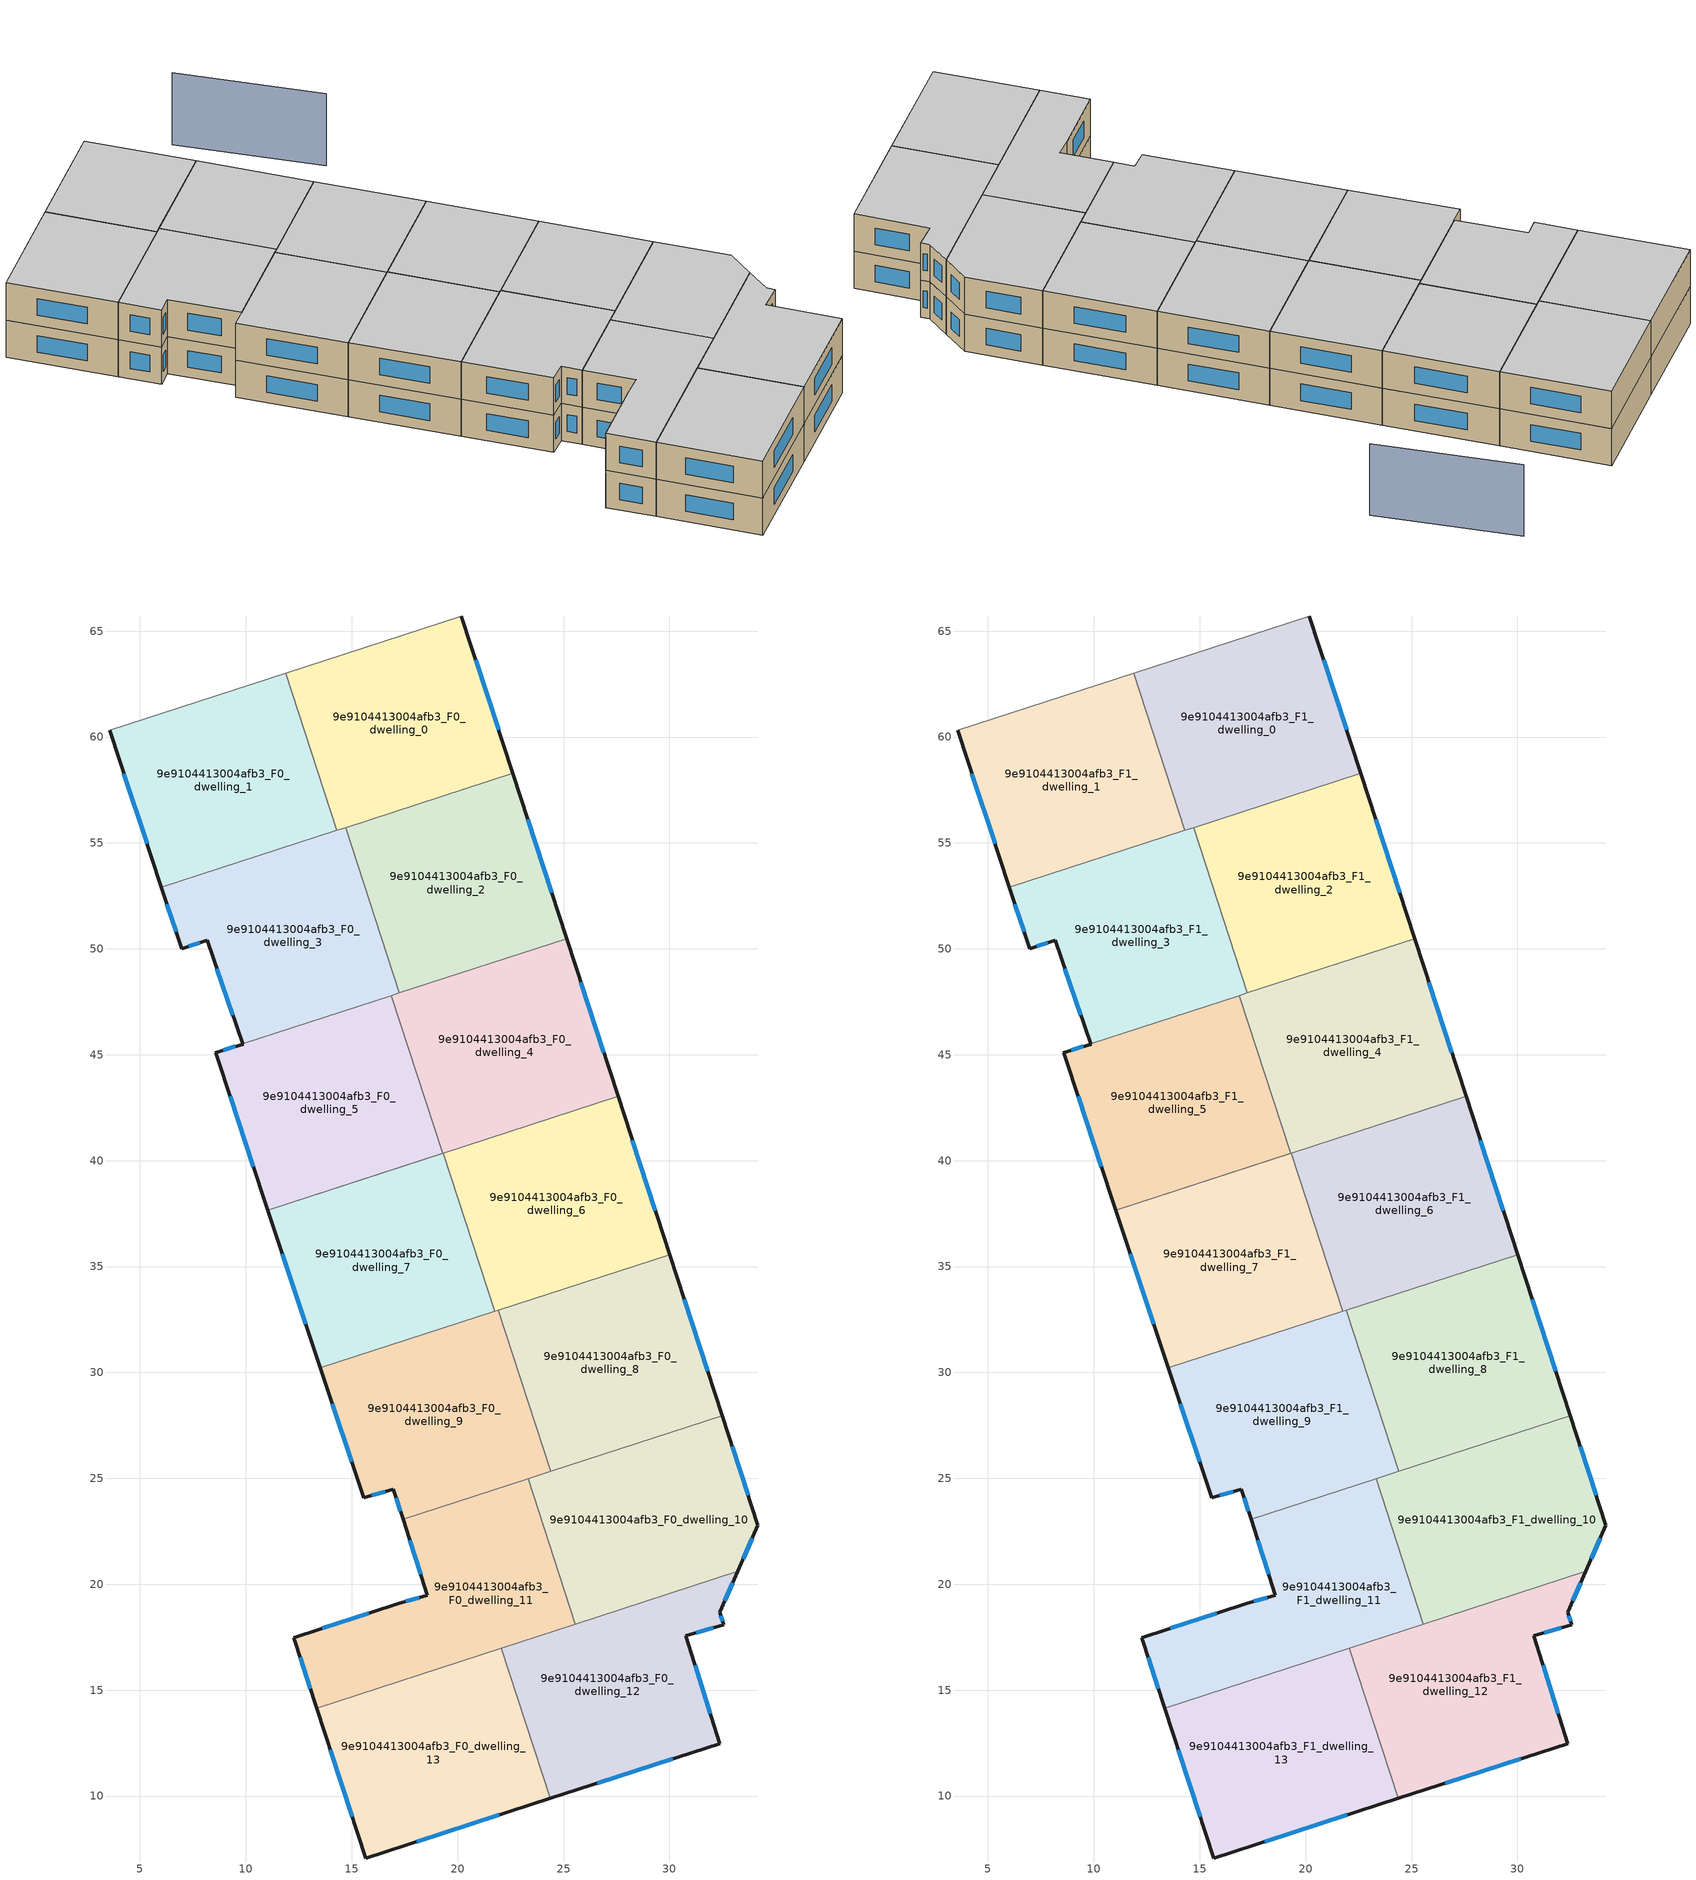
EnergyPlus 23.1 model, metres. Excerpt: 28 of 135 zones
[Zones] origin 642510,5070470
9e9104413004afb3_F0_dwelling_0
 floor ground (EU_floor_Construction): 20.18,65.72 22.6,58.29 14.3,55.59 11.88,63.02 z0
 wall outside (EU_wall_Construction): 22.6,58.29 20.18,65.72 z0:3
 wall to 9e9104413004afb3_F0_dwelling_1 (EU_wall_Construction): 11.88,63.02 14.3,55.59 z0:3
 wall adiabatic (EU_wall_Construction): 20.18,65.72 11.88,63.02 z0:3
 wall to 9e9104413004afb3_F0_dwelling_2 (EU_wall_Construction): 14.71,55.72 22.6,58.29 z0:3
 wall to 9e9104413004afb3_F0_dwelling_3 (EU_wall_Construction): 14.3,55.59 14.71,55.72 z0:3
 window (EU_Window_Construction): 21.93,60.35 20.85,63.66 z0.83:2.17
9e9104413004afb3_F0_dwelling_1
 floor ground (EU_floor_Construction): 11.88,63.02 14.3,55.59 6.01,52.9 3.57,60.32 z0
 wall outside (EU_wall_Construction): 3.57,60.32 6.01,52.9 z0:3
 wall adiabatic (EU_wall_Construction): 11.88,63.02 3.57,60.32 z0:3
 wall to 9e9104413004afb3_F0_dwelling_3 (EU_wall_Construction): 6.01,52.9 14.3,55.59 z0:3
 window (EU_Window_Construction): 4.24,58.26 5.34,54.95 z0.83:2.17
9e9104413004afb3_F0_dwelling_10
 floor ground (EU_floor_Construction): 32.49,27.96 34.18,22.78 33.22,20.6 25.56,18.11 23.33,24.98 z0
 wall outside (EU_wall_Construction): 33.22,20.6 34.18,22.78 32.49,27.96 z0:3
 wall to 9e9104413004afb3_F0_dwelling_11 (EU_wall_Construction): 23.33,24.98 25.56,18.11 z0:3
 wall to 9e9104413004afb3_F0_dwelling_12 (EU_wall_Construction): 25.56,18.11 33.22,20.6 z0:3
 wall to 9e9104413004afb3_F0_dwelling_8 (EU_wall_Construction): 32.49,27.96 24.39,25.32 z0:3
 wall to 9e9104413004afb3_F0_dwelling_9 (EU_wall_Construction): 24.39,25.32 23.33,24.98 z0:3
 window (EU_Window_Construction): 33.49,21.21 33.91,22.18 / 33.71,24.21 32.96,26.52 z0.83:2.17
9e9104413004afb3_F0_dwelling_11
 floor ground (EU_floor_Construction): 23.33,24.98 25.56,18.11 13.35,14.14 12.26,17.48 17.16,19.08 18.56,19.48 17.42,23.06 z0
 wall outside (EU_wall_Construction): 17.42,23.06 18.56,19.48 17.16,19.08 12.26,17.48 13.35,14.14 z0:3
 wall to 9e9104413004afb3_F0_dwelling_9 (EU_wall_Construction): 23.33,24.98 17.42,23.06 z0:3
 wall to 9e9104413004afb3_F0_dwelling_13 (EU_wall_Construction): 13.35,14.14 22.06,16.98 z0:3
 wall to 9e9104413004afb3_F0_dwelling_12 (EU_wall_Construction): 22.06,16.98 25.56,18.11 z0:3
 window (EU_Window_Construction): 12.56,16.56 13.05,15.07 / 15.81,18.64 13.62,17.93 / 18.18,19.37 17.55,19.19 / 17.74,22.07 18.25,20.47 z0.83:2.17
9e9104413004afb3_F0_dwelling_12
 floor ground (EU_floor_Construction): 33.22,20.6 32.38,18.68 32.57,18.08 30.77,17.58 32.37,12.47 24.37,9.89 22.06,16.98 z0
 wall outside (EU_wall_Construction): 24.37,9.89 32.37,12.47 30.77,17.58 32.57,18.08 32.38,18.68 33.22,20.6 z0:3
 wall to 9e9104413004afb3_F0_dwelling_13 (EU_wall_Construction): 22.06,16.98 24.37,9.89 z0:3
 window (EU_Window_Construction): 32.52,18.24 32.43,18.51 / 31.27,17.72 32.08,17.94 / 31.93,13.89 31.22,16.16 / 26.58,10.6 30.16,11.76 / 32.61,19.21 32.99,20.07 z0.83:2.17
9e9104413004afb3_F0_dwelling_13
 floor ground (EU_floor_Construction): 22.06,16.98 24.37,9.89 15.66,7.08 13.35,14.14 z0
 wall outside (EU_wall_Construction): 13.35,14.14 15.66,7.08 24.37,9.89 z0:3
 window (EU_Window_Construction): 18.07,7.85 21.96,9.11 / 13.99,12.19 15.02,9.03 z0.83:2.17
9e9104413004afb3_F0_dwelling_2
 floor ground (EU_floor_Construction): 22.6,58.29 25.15,50.48 17.24,47.92 14.71,55.72 z0
 wall outside (EU_wall_Construction): 25.15,50.48 22.6,58.29 z0:3
 wall to 9e9104413004afb3_F0_dwelling_3 (EU_wall_Construction): 14.71,55.72 17.24,47.92 z0:3
 wall to 9e9104413004afb3_F0_dwelling_4 (EU_wall_Construction): 17.24,47.92 25.15,50.48 z0:3
 window (EU_Window_Construction): 24.44,52.65 23.3,56.13 z0.83:2.17
9e9104413004afb3_F0_dwelling_3
 floor ground (EU_floor_Construction): 14.71,55.72 17.24,47.92 9.86,45.52 8.17,50.41 6.97,50.01 6.01,52.9 z0
 wall outside (EU_wall_Construction): 6.01,52.9 6.97,50.01 8.17,50.41 9.86,45.52 z0:3
 wall to 9e9104413004afb3_F0_dwelling_5 (EU_wall_Construction): 9.86,45.52 16.87,47.8 z0:3
 wall to 9e9104413004afb3_F0_dwelling_4 (EU_wall_Construction): 16.87,47.79 17.25,47.92 z0:3
 window (EU_Window_Construction): 8.64,49.05 9.39,46.87 / 7.3,50.12 7.83,50.3 / 6.28,52.1 6.7,50.81 z0.83:2.17
9e9104413004afb3_F0_dwelling_4
 floor ground (EU_floor_Construction): 25.15,50.48 27.57,43.04 19.29,40.35 16.87,47.79 z0
 wall outside (EU_wall_Construction): 27.57,43.04 25.15,50.48 z0:3
 wall to 9e9104413004afb3_F0_dwelling_5 (EU_wall_Construction): 16.87,47.79 19.29,40.35 11.04,37.66 z0:3
 wall to 9e9104413004afb3_F0_dwelling_7 (EU_wall_Construction): 11.04,37.66 19.32,40.36 z0:3
 wall to 9e9104413004afb3_F0_dwelling_6 (EU_wall_Construction): 19.32,40.36 27.57,43.04 z0:3
 window (EU_Window_Construction): 26.9,45.1 25.82,48.42 z0.83:2.17
9e9104413004afb3_F0_dwelling_5
 floor ground (EU_floor_Construction): 16.87,47.79 19.29,40.35 11.04,37.66 8.57,45.1 9.87,45.5 9.86,45.52 z0
 wall outside (EU_wall_Construction): 8.57,45.1 11.04,37.66 / 9.86,45.52 9.87,45.5 8.56,45.1 z0:3
 window (EU_Window_Construction): 9.25,43.04 10.36,39.72 / 9.51,45.39 8.93,45.21 z0.83:2.17
9e9104413004afb3_F0_dwelling_6
 floor ground (EU_floor_Construction): 27.57,43.04 30.01,35.57 21.75,32.88 19.32,40.36 z0
 wall outside (EU_wall_Construction): 30.01,35.57 27.57,43.04 z0:3
 wall to 9e9104413004afb3_F0_dwelling_7 (EU_wall_Construction): 19.32,40.36 21.75,32.88 z0:3
 wall to 9e9104413004afb3_F0_dwelling_8 (EU_wall_Construction): 21.91,32.94 30.01,35.57 z0:3
 wall to 9e9104413004afb3_F0_dwelling_9 (EU_wall_Construction): 21.75,32.88 21.91,32.94 z0:3
 window (EU_Window_Construction): 29.33,37.64 28.25,40.97 z0.83:2.17
9e9104413004afb3_F0_dwelling_7
 floor ground (EU_floor_Construction): 19.32,40.36 21.75,32.88 13.52,30.21 11.04,37.66 z0
 wall outside (EU_wall_Construction): 11.04,37.66 13.52,30.21 z0:3
 wall to 9e9104413004afb3_F0_dwelling_9 (EU_wall_Construction): 13.52,30.21 21.75,32.88 z0:3
 window (EU_Window_Construction): 11.73,35.6 12.84,32.27 z0.83:2.17
9e9104413004afb3_F0_dwelling_8
 floor ground (EU_floor_Construction): 30.01,35.57 32.49,27.96 24.39,25.33 21.91,32.94 z0
 wall outside (EU_wall_Construction): 32.49,27.96 30.01,35.57 z0:3
 wall to 9e9104413004afb3_F0_dwelling_9 (EU_wall_Construction): 21.91,32.94 24.39,25.33 z0:3
 window (EU_Window_Construction): 31.8,30.07 30.69,33.46 z0.83:2.17
9e9104413004afb3_F0_dwelling_9
 floor ground (EU_floor_Construction): 21.91,32.94 24.39,25.33 17.42,23.06 16.96,24.49 15.56,24.09 13.52,30.21 z0
 wall outside (EU_wall_Construction): 13.52,30.21 15.56,24.09 16.96,24.49 17.42,23.06 z0:3
 window (EU_Window_Construction): 15.95,24.2 16.58,24.38 / 14.09,28.52 15,25.78 / 17.09,24.09 17.29,23.46 z0.83:2.17
9e9104413004afb3_F1_dwelling_0
 floor to 9e9104413004afb3_F0_dwelling_0 (EU_floor_Construction): 20.18,65.72 22.6,58.29 14.3,55.59 11.88,63.02 z3
 wall outside (EU_wall_Construction): 22.6,58.29 20.18,65.72 z3:6
 wall to 9e9104413004afb3_F1_dwelling_1 (EU_wall_Construction): 11.88,63.02 14.3,55.59 z3:6
 wall adiabatic (EU_wall_Construction): 20.18,65.72 11.88,63.02 z3:6
 wall to 9e9104413004afb3_F1_dwelling_2 (EU_wall_Construction): 14.71,55.72 22.6,58.29 z3:6
 wall to 9e9104413004afb3_F1_dwelling_3 (EU_wall_Construction): 14.3,55.59 14.71,55.72 z3:6
 window (EU_Window_Construction): 21.93,60.35 20.85,63.66 z3.83:5.17
 ceiling to 9e9104413004afb3_F2_dwelling_0 (EU_floor_Construction): 22.6,58.29 20.18,65.72 11.88,63.02 14.3,55.59 z6
9e9104413004afb3_F1_dwelling_1
 floor to 9e9104413004afb3_F0_dwelling_1 (EU_floor_Construction): 11.88,63.02 14.3,55.59 6.01,52.9 3.57,60.32 z3
 wall outside (EU_wall_Construction): 3.57,60.32 6.01,52.9 z3:6
 wall adiabatic (EU_wall_Construction): 11.88,63.02 3.57,60.32 z3:6
 wall to 9e9104413004afb3_F1_dwelling_3 (EU_wall_Construction): 6.01,52.9 14.3,55.59 z3:6
 window (EU_Window_Construction): 4.24,58.26 5.34,54.95 z3.83:5.17
 ceiling to 9e9104413004afb3_F2_dwelling_1 (EU_floor_Construction): 14.3,55.59 11.88,63.02 3.57,60.32 6.01,52.9 z6
9e9104413004afb3_F1_dwelling_10
 floor to 9e9104413004afb3_F0_dwelling_10 (EU_floor_Construction): 32.49,27.96 34.18,22.78 33.22,20.6 25.56,18.11 23.33,24.98 z3
 wall outside (EU_wall_Construction): 33.22,20.6 34.18,22.78 32.49,27.96 z3:6
 wall to 9e9104413004afb3_F1_dwelling_11 (EU_wall_Construction): 23.33,24.98 25.56,18.11 z3:6
 wall to 9e9104413004afb3_F1_dwelling_12 (EU_wall_Construction): 25.56,18.11 33.22,20.6 z3:6
 wall to 9e9104413004afb3_F1_dwelling_8 (EU_wall_Construction): 32.49,27.96 24.39,25.32 z3:6
 wall to 9e9104413004afb3_F1_dwelling_9 (EU_wall_Construction): 24.39,25.32 23.33,24.98 z3:6
 window (EU_Window_Construction): 33.49,21.21 33.91,22.18 / 33.71,24.21 32.96,26.52 z3.83:5.17
 ceiling to 9e9104413004afb3_F2_dwelling_10 (EU_floor_Construction): 33.22,20.6 34.18,22.78 32.49,27.96 23.33,24.98 25.56,18.11 z6
9e9104413004afb3_F1_dwelling_11
 floor to 9e9104413004afb3_F0_dwelling_11 (EU_floor_Construction): 23.33,24.98 25.56,18.11 13.35,14.14 12.26,17.48 17.16,19.08 18.56,19.48 17.42,23.06 z3
 wall outside (EU_wall_Construction): 17.42,23.06 18.56,19.48 17.16,19.08 12.26,17.48 13.35,14.14 z3:6
 wall to 9e9104413004afb3_F1_dwelling_9 (EU_wall_Construction): 23.33,24.98 17.42,23.06 z3:6
 wall to 9e9104413004afb3_F1_dwelling_13 (EU_wall_Construction): 13.35,14.14 22.06,16.98 z3:6
 wall to 9e9104413004afb3_F1_dwelling_12 (EU_wall_Construction): 22.06,16.98 25.56,18.11 z3:6
 window (EU_Window_Construction): 12.56,16.56 13.05,15.07 / 15.81,18.64 13.62,17.93 / 18.18,19.37 17.55,19.19 / 17.74,22.07 18.25,20.47 z3.83:5.17
 ceiling to 9e9104413004afb3_F2_dwelling_11 (EU_floor_Construction): 25.56,18.11 23.33,24.98 17.42,23.06 18.56,19.48 17.16,19.08 12.26,17.48 13.35,14.14 z6
9e9104413004afb3_F1_dwelling_12
 floor to 9e9104413004afb3_F0_dwelling_12 (EU_floor_Construction): 33.22,20.6 32.38,18.68 32.57,18.08 30.77,17.58 32.37,12.47 24.37,9.89 22.06,16.98 z3
 wall outside (EU_wall_Construction): 24.37,9.89 32.37,12.47 30.77,17.58 32.57,18.08 32.38,18.68 33.22,20.6 z3:6
 wall to 9e9104413004afb3_F1_dwelling_13 (EU_wall_Construction): 22.06,16.98 24.37,9.89 z3:6
 window (EU_Window_Construction): 32.52,18.24 32.43,18.51 / 31.27,17.72 32.08,17.94 / 31.93,13.89 31.22,16.16 / 26.58,10.6 30.16,11.76 / 32.61,19.21 32.99,20.07 z3.83:5.17
 ceiling to 9e9104413004afb3_F2_dwelling_12 (EU_floor_Construction): 32.37,12.47 30.77,17.58 32.57,18.08 32.38,18.68 33.22,20.6 22.06,16.98 24.37,9.89 z6
9e9104413004afb3_F1_dwelling_13
 floor to 9e9104413004afb3_F0_dwelling_13 (EU_floor_Construction): 22.06,16.98 24.37,9.89 15.66,7.08 13.35,14.14 z3
 wall outside (EU_wall_Construction): 13.35,14.14 15.66,7.08 24.37,9.89 z3:6
 window (EU_Window_Construction): 18.07,7.85 21.96,9.11 / 13.99,12.19 15.02,9.03 z3.83:5.17
 ceiling to 9e9104413004afb3_F2_dwelling_13 (EU_floor_Construction): 24.37,9.89 22.06,16.98 13.35,14.14 15.66,7.08 z6
9e9104413004afb3_F1_dwelling_2
 floor to 9e9104413004afb3_F0_dwelling_2 (EU_floor_Construction): 22.6,58.29 25.15,50.48 17.24,47.92 14.71,55.72 z3
 wall outside (EU_wall_Construction): 25.15,50.48 22.6,58.29 z3:6
 wall to 9e9104413004afb3_F1_dwelling_3 (EU_wall_Construction): 14.71,55.72 17.24,47.92 z3:6
 wall to 9e9104413004afb3_F1_dwelling_4 (EU_wall_Construction): 17.24,47.92 25.15,50.48 z3:6
 window (EU_Window_Construction): 24.44,52.65 23.3,56.13 z3.83:5.17
 ceiling to 9e9104413004afb3_F2_dwelling_2 (EU_floor_Construction): 25.15,50.48 22.6,58.29 14.71,55.72 17.24,47.92 z6
9e9104413004afb3_F1_dwelling_3
 floor to 9e9104413004afb3_F0_dwelling_3 (EU_floor_Construction): 14.71,55.72 17.24,47.92 9.86,45.52 8.17,50.41 6.97,50.01 6.01,52.9 z3
 wall outside (EU_wall_Construction): 6.01,52.9 6.97,50.01 8.17,50.41 9.86,45.52 z3:6
 wall to 9e9104413004afb3_F1_dwelling_5 (EU_wall_Construction): 9.86,45.52 16.87,47.8 z3:6
 wall to 9e9104413004afb3_F1_dwelling_4 (EU_wall_Construction): 16.87,47.79 17.25,47.92 z3:6
 window (EU_Window_Construction): 8.64,49.05 9.39,46.87 / 7.3,50.12 7.83,50.3 / 6.28,52.1 6.7,50.81 z3.83:5.17
 ceiling to 9e9104413004afb3_F2_dwelling_3 (EU_floor_Construction): 17.24,47.92 14.71,55.72 6.01,52.9 6.97,50.01 8.17,50.41 9.86,45.52 z6
9e9104413004afb3_F1_dwelling_4
 floor to 9e9104413004afb3_F0_dwelling_4 (EU_floor_Construction): 25.15,50.48 27.57,43.04 19.29,40.35 16.87,47.79 z3
 wall outside (EU_wall_Construction): 27.57,43.04 25.15,50.48 z3:6
 wall to 9e9104413004afb3_F1_dwelling_5 (EU_wall_Construction): 16.87,47.79 19.29,40.35 11.04,37.66 z3:6
 wall to 9e9104413004afb3_F1_dwelling_7 (EU_wall_Construction): 11.04,37.66 19.32,40.36 z3:6
 wall to 9e9104413004afb3_F1_dwelling_6 (EU_wall_Construction): 19.32,40.36 27.57,43.04 z3:6
 window (EU_Window_Construction): 26.9,45.1 25.82,48.42 z3.83:5.17
 ceiling to 9e9104413004afb3_F2_dwelling_4 (EU_floor_Construction): 27.57,43.04 25.15,50.48 16.87,47.79 19.29,40.35 z6
9e9104413004afb3_F1_dwelling_5
 floor to 9e9104413004afb3_F0_dwelling_5 (EU_floor_Construction): 16.87,47.79 19.29,40.35 11.04,37.66 8.56,45.1 9.87,45.5 9.86,45.52 z3
 wall outside (EU_wall_Construction): 8.57,45.1 11.04,37.66 / 9.86,45.52 9.87,45.5 8.56,45.1 z3:6
 window (EU_Window_Construction): 9.25,43.04 10.36,39.72 / 9.51,45.39 8.93,45.21 z3.83:5.17
 ceiling to 9e9104413004afb3_F2_dwelling_5 (EU_floor_Construction): 19.29,40.35 16.87,47.79 9.86,45.52 9.87,45.5 8.56,45.1 11.04,37.66 z6
9e9104413004afb3_F1_dwelling_6
 floor to 9e9104413004afb3_F0_dwelling_6 (EU_floor_Construction): 27.57,43.04 30.01,35.57 21.75,32.88 19.32,40.36 z3
 wall outside (EU_wall_Construction): 30.01,35.57 27.57,43.04 z3:6
 wall to 9e9104413004afb3_F1_dwelling_7 (EU_wall_Construction): 19.32,40.36 21.75,32.88 z3:6
 wall to 9e9104413004afb3_F1_dwelling_8 (EU_wall_Construction): 21.91,32.94 30.01,35.57 z3:6
 wall to 9e9104413004afb3_F1_dwelling_9 (EU_wall_Construction): 21.75,32.88 21.91,32.94 z3:6
 window (EU_Window_Construction): 29.33,37.64 28.25,40.97 z3.83:5.17
 ceiling to 9e9104413004afb3_F2_dwelling_6 (EU_floor_Construction): 30.01,35.57 27.57,43.04 19.32,40.36 21.75,32.88 z6
9e9104413004afb3_F1_dwelling_7
 floor to 9e9104413004afb3_F0_dwelling_7 (EU_floor_Construction): 19.32,40.36 21.75,32.88 13.52,30.21 11.04,37.66 z3
 wall outside (EU_wall_Construction): 11.04,37.66 13.52,30.21 z3:6
 wall to 9e9104413004afb3_F1_dwelling_9 (EU_wall_Construction): 13.52,30.21 21.75,32.88 z3:6
 window (EU_Window_Construction): 11.73,35.6 12.84,32.27 z3.83:5.17
 ceiling to 9e9104413004afb3_F2_dwelling_7 (EU_floor_Construction): 21.75,32.88 19.32,40.36 11.04,37.66 13.52,30.21 z6
9e9104413004afb3_F1_dwelling_8
 floor to 9e9104413004afb3_F0_dwelling_8 (EU_floor_Construction): 30.01,35.57 32.49,27.96 24.39,25.33 21.91,32.94 z3
 wall outside (EU_wall_Construction): 32.49,27.96 30.01,35.57 z3:6
 wall to 9e9104413004afb3_F1_dwelling_9 (EU_wall_Construction): 21.91,32.94 24.39,25.33 z3:6
 window (EU_Window_Construction): 31.8,30.07 30.69,33.46 z3.83:5.17
 ceiling to 9e9104413004afb3_F2_dwelling_8 (EU_floor_Construction): 32.49,27.96 30.01,35.57 21.91,32.94 24.39,25.33 z6
9e9104413004afb3_F1_dwelling_9
 floor to 9e9104413004afb3_F0_dwelling_9 (EU_floor_Construction): 21.91,32.94 24.39,25.33 17.42,23.06 16.96,24.49 15.56,24.09 13.52,30.21 z3
 wall outside (EU_wall_Construction): 13.52,30.21 15.56,24.09 16.96,24.49 17.42,23.06 z3:6
 window (EU_Window_Construction): 15.95,24.2 16.58,24.38 / 14.09,28.52 15,25.78 / 17.09,24.09 17.29,23.46 z3.83:5.17
 ceiling to 9e9104413004afb3_F2_dwelling_9 (EU_floor_Construction): 24.39,25.33 21.91,32.94 13.52,30.21 15.56,24.09 16.96,24.49 17.42,23.06 z6
shading: 34.27,55.95 30.37,65.76 z0:5.8
[Building]
EU S2 Campaign: North Axis=0; Terrain=City; Solar Distribution=FullExterior
[Site:Location]
Lyon-Bron: Latitude=45.75; Longitude=5; Time Zone=1; Elevation=198
[SizingPeriod:WeatherFileDays]
AnnualSizingPeriod: Begin Month=1; Begin Day of Month=1; End Month=12; End Day of Month=31; Day of Week for Start Day=Monday; Use Weather File Daylight Saving Period=No; Use Weather File Rain and Snow Indicators=No
[MATERIAL]
EU_InternalMass_Material: Roughness=MediumRough; Thickness=0.1; Conductivity=1; Density=1800; Specific Heat=900; Thermal Absorptance=0.9; Solar Absorptance=0.7; Visible Absorptance=0.7
[MATERIAL:NOMASS] Roughness=MediumRough; Thermal Absorptance=0.9; Solar Absorptance=0.7; Visible Absorptance=0.7
Name | Thermal Resistance
EU_wall_NoMass | 1.97775
EU_floor_NoMass | 1.84812
[WINDOWMATERIAL:SIMPLEGLAZINGSYSTEM]
EU_Window_SimpleGlazing: UFactor=3.27502; Solar Heat Gain Coefficient=0.76; Visible Transmittance=0.76
[CONSTRUCTION]
EU_wall_Construction: EU_wall_NoMass
EU_floor_Construction: EU_floor_NoMass
EU_Window_Construction: EU_Window_SimpleGlazing
EU_InternalMass_Construction: EU_InternalMass_Material
[ZONE] Type=1; Multiplier=1; Ceiling Height=autocalculate; Floor Area=autocalculate; Part of Total Floor Area=Yes
Name | Volume
9e9104413004afb3_F0_dwelling_0; 9e9104413004afb3_F1_dwelling_0 | 204.502
9e9104413004afb3_F0_dwelling_1; 9e9104413004afb3_F1_dwelling_1 | 204.493
9e9104413004afb3_F0_dwelling_10; 9e9104413004afb3_F1_dwelling_10; 9e9104413004afb3_F0_dwelling_2; 9e9104413004afb3_F1_dwelling_2 | 204.508
9e9104413004afb3_F0_dwelling_11; 9e9104413004afb3_F1_dwelling_11 | 204.521
9e9104413004afb3_F0_dwelling_12; 9e9104413004afb3_F1_dwelling_12 | 204.51
9e9104413004afb3_F0_dwelling_13; 9e9104413004afb3_F1_dwelling_13 | 204.511
9e9104413004afb3_F0_dwelling_3; 9e9104413004afb3_F1_dwelling_3; 9e9104413004afb3_F0_dwelling_9; 9e9104413004afb3_F1_dwelling_9 | 204.509
9e9104413004afb3_F0_dwelling_4; 9e9104413004afb3_F1_dwelling_4 | 204.52
9e9104413004afb3_F0_dwelling_5 | 204.484
9e9104413004afb3_F1_dwelling_5 | 204.505
9e9104413004afb3_F0_dwelling_6; 9e9104413004afb3_F1_dwelling_6 | 204.507
9e9104413004afb3_F0_dwelling_7; 9e9104413004afb3_F1_dwelling_7 | 204.504
9e9104413004afb3_F0_dwelling_8; 9e9104413004afb3_F1_dwelling_8 | 204.515
[INTERNALMASS] Construction=EU_InternalMass_Construction
Name | Zone or ZoneList | Surface Area
9e9104413004afb3_F0_dwelling_0_EU_InternalMass | 9e9104413004afb3_F0_dwelling_0 | 68.1684
9e9104413004afb3_F0_dwelling_1_EU_InternalMass | 9e9104413004afb3_F0_dwelling_1 | 68.1644
9e9104413004afb3_F0_dwelling_2_EU_InternalMass | 9e9104413004afb3_F0_dwelling_2 | 68.168
9e9104413004afb3_F0_dwelling_3_EU_InternalMass | 9e9104413004afb3_F0_dwelling_3 | 68.171
9e9104413004afb3_F0_dwelling_4_EU_InternalMass | 9e9104413004afb3_F0_dwelling_4 | 68.1759
9e9104413004afb3_F0_dwelling_5_EU_InternalMass | 9e9104413004afb3_F0_dwelling_5 | 68.1705
9e9104413004afb3_F0_dwelling_6_EU_InternalMass | 9e9104413004afb3_F0_dwelling_6 | 68.1672
9e9104413004afb3_F0_dwelling_7_EU_InternalMass | 9e9104413004afb3_F0_dwelling_7 | 68.1689
9e9104413004afb3_F0_dwelling_8_EU_InternalMass | 9e9104413004afb3_F0_dwelling_8 | 68.1686
9e9104413004afb3_F0_dwelling_9_EU_InternalMass | 9e9104413004afb3_F0_dwelling_9 | 68.1686
9e9104413004afb3_F0_dwelling_10_EU_InternalMass | 9e9104413004afb3_F0_dwelling_10 | 68.1702
9e9104413004afb3_F0_dwelling_11_EU_InternalMass | 9e9104413004afb3_F0_dwelling_11 | 68.1742
9e9104413004afb3_F0_dwelling_12_EU_InternalMass | 9e9104413004afb3_F0_dwelling_12 | 68.1709
9e9104413004afb3_F0_dwelling_13_EU_InternalMass | 9e9104413004afb3_F0_dwelling_13 | 68.169
9e9104413004afb3_F1_dwelling_0_EU_InternalMass | 9e9104413004afb3_F1_dwelling_0 | 68.1684
9e9104413004afb3_F1_dwelling_1_EU_InternalMass | 9e9104413004afb3_F1_dwelling_1 | 68.1644
9e9104413004afb3_F1_dwelling_2_EU_InternalMass | 9e9104413004afb3_F1_dwelling_2 | 68.168
9e9104413004afb3_F1_dwelling_3_EU_InternalMass | 9e9104413004afb3_F1_dwelling_3 | 68.171
9e9104413004afb3_F1_dwelling_4_EU_InternalMass | 9e9104413004afb3_F1_dwelling_4 | 68.1759
9e9104413004afb3_F1_dwelling_5_EU_InternalMass | 9e9104413004afb3_F1_dwelling_5 | 68.1705
9e9104413004afb3_F1_dwelling_6_EU_InternalMass | 9e9104413004afb3_F1_dwelling_6 | 68.1672
9e9104413004afb3_F1_dwelling_7_EU_InternalMass | 9e9104413004afb3_F1_dwelling_7 | 68.1689
9e9104413004afb3_F1_dwelling_8_EU_InternalMass | 9e9104413004afb3_F1_dwelling_8 | 68.1686
9e9104413004afb3_F1_dwelling_9_EU_InternalMass | 9e9104413004afb3_F1_dwelling_9 | 68.1686
9e9104413004afb3_F1_dwelling_10_EU_InternalMass | 9e9104413004afb3_F1_dwelling_10 | 68.1702
9e9104413004afb3_F1_dwelling_11_EU_InternalMass | 9e9104413004afb3_F1_dwelling_11 | 68.1742
9e9104413004afb3_F1_dwelling_12_EU_InternalMass | 9e9104413004afb3_F1_dwelling_12 | 68.1709
9e9104413004afb3_F1_dwelling_13_EU_InternalMass | 9e9104413004afb3_F1_dwelling_13 | 68.169
[OTHEREQUIPMENT] Fuel Type=Electricity; Design Level Calculation Method=Watts/Area; Power per Zone Floor Area=1; Fraction Latent=0; Fraction Radiant=0; Fraction Lost=0; Carbon Dioxide Generation Rate=0; EndUse Subcategory=EU_Step8_InternalGains
Name | Zone or ZoneList or Space or SpaceList | Schedule
EU_Step8_InternalGain_9e9104413004afb3_F0_dwelling_0_f000 | 9e9104413004afb3_F0_dwelling_0 | EU_Step8_GainSchedule_9e9104413004afb3_F0_dwelling_0_f000
EU_Step8_InternalGain_9e9104413004afb3_F0_dwelling_1_f000 | 9e9104413004afb3_F0_dwelling_1 | EU_Step8_GainSchedule_9e9104413004afb3_F0_dwelling_1_f000
EU_Step8_InternalGain_9e9104413004afb3_F0_dwelling_2_f000 | 9e9104413004afb3_F0_dwelling_2 | EU_Step8_GainSchedule_9e9104413004afb3_F0_dwelling_2_f000
EU_Step8_InternalGain_9e9104413004afb3_F0_dwelling_3_f000 | 9e9104413004afb3_F0_dwelling_3 | EU_Step8_GainSchedule_9e9104413004afb3_F0_dwelling_3_f000
EU_Step8_InternalGain_9e9104413004afb3_F0_dwelling_4_f000 | 9e9104413004afb3_F0_dwelling_4 | EU_Step8_GainSchedule_9e9104413004afb3_F0_dwelling_4_f000
EU_Step8_InternalGain_9e9104413004afb3_F0_dwelling_5_f000 | 9e9104413004afb3_F0_dwelling_5 | EU_Step8_GainSchedule_9e9104413004afb3_F0_dwelling_5_f000
EU_Step8_InternalGain_9e9104413004afb3_F0_dwelling_6_f000 | 9e9104413004afb3_F0_dwelling_6 | EU_Step8_GainSchedule_9e9104413004afb3_F0_dwelling_6_f000
EU_Step8_InternalGain_9e9104413004afb3_F0_dwelling_7_f000 | 9e9104413004afb3_F0_dwelling_7 | EU_Step8_GainSchedule_9e9104413004afb3_F0_dwelling_7_f000
EU_Step8_InternalGain_9e9104413004afb3_F0_dwelling_8_f000 | 9e9104413004afb3_F0_dwelling_8 | EU_Step8_GainSchedule_9e9104413004afb3_F0_dwelling_8_f000
EU_Step8_InternalGain_9e9104413004afb3_F0_dwelling_9_f000 | 9e9104413004afb3_F0_dwelling_9 | EU_Step8_GainSchedule_9e9104413004afb3_F0_dwelling_9_f000
EU_Step8_InternalGain_9e9104413004afb3_F0_dwelling_10_f000 | 9e9104413004afb3_F0_dwelling_10 | EU_Step8_GainSchedule_9e9104413004afb3_F0_dwelling_10_f000
EU_Step8_InternalGain_9e9104413004afb3_F0_dwelling_11_f000 | 9e9104413004afb3_F0_dwelling_11 | EU_Step8_GainSchedule_9e9104413004afb3_F0_dwelling_11_f000
EU_Step8_InternalGain_9e9104413004afb3_F0_dwelling_12_f000 | 9e9104413004afb3_F0_dwelling_12 | EU_Step8_GainSchedule_9e9104413004afb3_F0_dwelling_12_f000
EU_Step8_InternalGain_9e9104413004afb3_F0_dwelling_13_f000 | 9e9104413004afb3_F0_dwelling_13 | EU_Step8_GainSchedule_9e9104413004afb3_F0_dwelling_13_f000
EU_Step8_InternalGain_9e9104413004afb3_F1_dwelling_0_f000 | 9e9104413004afb3_F1_dwelling_0 | EU_Step8_GainSchedule_9e9104413004afb3_F1_dwelling_0_f000
EU_Step8_InternalGain_9e9104413004afb3_F1_dwelling_1_f000 | 9e9104413004afb3_F1_dwelling_1 | EU_Step8_GainSchedule_9e9104413004afb3_F1_dwelling_1_f000
EU_Step8_InternalGain_9e9104413004afb3_F1_dwelling_2_f000 | 9e9104413004afb3_F1_dwelling_2 | EU_Step8_GainSchedule_9e9104413004afb3_F1_dwelling_2_f000
EU_Step8_InternalGain_9e9104413004afb3_F1_dwelling_3_f000 | 9e9104413004afb3_F1_dwelling_3 | EU_Step8_GainSchedule_9e9104413004afb3_F1_dwelling_3_f000
EU_Step8_InternalGain_9e9104413004afb3_F1_dwelling_4_f000 | 9e9104413004afb3_F1_dwelling_4 | EU_Step8_GainSchedule_9e9104413004afb3_F1_dwelling_4_f000
EU_Step8_InternalGain_9e9104413004afb3_F1_dwelling_5_f000 | 9e9104413004afb3_F1_dwelling_5 | EU_Step8_GainSchedule_9e9104413004afb3_F1_dwelling_5_f000
EU_Step8_InternalGain_9e9104413004afb3_F1_dwelling_6_f000 | 9e9104413004afb3_F1_dwelling_6 | EU_Step8_GainSchedule_9e9104413004afb3_F1_dwelling_6_f000
EU_Step8_InternalGain_9e9104413004afb3_F1_dwelling_7_f000 | 9e9104413004afb3_F1_dwelling_7 | EU_Step8_GainSchedule_9e9104413004afb3_F1_dwelling_7_f000
EU_Step8_InternalGain_9e9104413004afb3_F1_dwelling_8_f000 | 9e9104413004afb3_F1_dwelling_8 | EU_Step8_GainSchedule_9e9104413004afb3_F1_dwelling_8_f000
EU_Step8_InternalGain_9e9104413004afb3_F1_dwelling_9_f000 | 9e9104413004afb3_F1_dwelling_9 | EU_Step8_GainSchedule_9e9104413004afb3_F1_dwelling_9_f000
EU_Step8_InternalGain_9e9104413004afb3_F1_dwelling_10_f000 | 9e9104413004afb3_F1_dwelling_10 | EU_Step8_GainSchedule_9e9104413004afb3_F1_dwelling_10_f000
EU_Step8_InternalGain_9e9104413004afb3_F1_dwelling_11_f000 | 9e9104413004afb3_F1_dwelling_11 | EU_Step8_GainSchedule_9e9104413004afb3_F1_dwelling_11_f000
EU_Step8_InternalGain_9e9104413004afb3_F1_dwelling_12_f000 | 9e9104413004afb3_F1_dwelling_12 | EU_Step8_GainSchedule_9e9104413004afb3_F1_dwelling_12_f000
EU_Step8_InternalGain_9e9104413004afb3_F1_dwelling_13_f000 | 9e9104413004afb3_F1_dwelling_13 | EU_Step8_GainSchedule_9e9104413004afb3_F1_dwelling_13_f000
[ZONEVENTILATION:DESIGNFLOWRATE] Schedule=EU_AlwaysOn; Design Flow Rate Calculation Method=AirChanges/Hour; Air Changes per Hour=0.759424; Ventilation Type=Natural; Fan Pressure Rise=0; Fan Total Efficiency=1; Constant Term Coefficient=1; Temperature Term Coefficient=0; Velocity Term Coefficient=0; Velocity Squared Term Coefficient=0; Minimum Indoor Temperature=-100; Maximum Indoor Temperature=100; Delta Temperature=-100; Minimum Outdoor Temperature=-100; Maximum Outdoor Temperature=100; Maximum Wind Speed=40
Name | Zone or ZoneList or Space or SpaceList
EU_ConstantAir_9e9104413004afb3_F0_dwelling_0 | 9e9104413004afb3_F0_dwelling_0
EU_ConstantAir_9e9104413004afb3_F0_dwelling_1 | 9e9104413004afb3_F0_dwelling_1
EU_ConstantAir_9e9104413004afb3_F0_dwelling_2 | 9e9104413004afb3_F0_dwelling_2
EU_ConstantAir_9e9104413004afb3_F0_dwelling_3 | 9e9104413004afb3_F0_dwelling_3
EU_ConstantAir_9e9104413004afb3_F0_dwelling_4 | 9e9104413004afb3_F0_dwelling_4
EU_ConstantAir_9e9104413004afb3_F0_dwelling_5 | 9e9104413004afb3_F0_dwelling_5
EU_ConstantAir_9e9104413004afb3_F0_dwelling_6 | 9e9104413004afb3_F0_dwelling_6
EU_ConstantAir_9e9104413004afb3_F0_dwelling_7 | 9e9104413004afb3_F0_dwelling_7
EU_ConstantAir_9e9104413004afb3_F0_dwelling_8 | 9e9104413004afb3_F0_dwelling_8
EU_ConstantAir_9e9104413004afb3_F0_dwelling_9 | 9e9104413004afb3_F0_dwelling_9
EU_ConstantAir_9e9104413004afb3_F0_dwelling_10 | 9e9104413004afb3_F0_dwelling_10
EU_ConstantAir_9e9104413004afb3_F0_dwelling_11 | 9e9104413004afb3_F0_dwelling_11
EU_ConstantAir_9e9104413004afb3_F0_dwelling_12 | 9e9104413004afb3_F0_dwelling_12
EU_ConstantAir_9e9104413004afb3_F0_dwelling_13 | 9e9104413004afb3_F0_dwelling_13
EU_ConstantAir_9e9104413004afb3_F1_dwelling_0 | 9e9104413004afb3_F1_dwelling_0
EU_ConstantAir_9e9104413004afb3_F1_dwelling_1 | 9e9104413004afb3_F1_dwelling_1
EU_ConstantAir_9e9104413004afb3_F1_dwelling_2 | 9e9104413004afb3_F1_dwelling_2
EU_ConstantAir_9e9104413004afb3_F1_dwelling_3 | 9e9104413004afb3_F1_dwelling_3
EU_ConstantAir_9e9104413004afb3_F1_dwelling_4 | 9e9104413004afb3_F1_dwelling_4
EU_ConstantAir_9e9104413004afb3_F1_dwelling_5 | 9e9104413004afb3_F1_dwelling_5
EU_ConstantAir_9e9104413004afb3_F1_dwelling_6 | 9e9104413004afb3_F1_dwelling_6
EU_ConstantAir_9e9104413004afb3_F1_dwelling_7 | 9e9104413004afb3_F1_dwelling_7
EU_ConstantAir_9e9104413004afb3_F1_dwelling_8 | 9e9104413004afb3_F1_dwelling_8
EU_ConstantAir_9e9104413004afb3_F1_dwelling_9 | 9e9104413004afb3_F1_dwelling_9
EU_ConstantAir_9e9104413004afb3_F1_dwelling_10 | 9e9104413004afb3_F1_dwelling_10
EU_ConstantAir_9e9104413004afb3_F1_dwelling_11 | 9e9104413004afb3_F1_dwelling_11
EU_ConstantAir_9e9104413004afb3_F1_dwelling_12 | 9e9104413004afb3_F1_dwelling_12
EU_ConstantAir_9e9104413004afb3_F1_dwelling_13 | 9e9104413004afb3_F1_dwelling_13
[HVACTEMPLATE:THERMOSTAT] Constant Heating Setpoint=20; Constant Cooling Setpoint=50
EU_HeatOnly_9e9104413004afb3_F0_dwelling_0; EU_HeatOnly_9e9104413004afb3_F0_dwelling_1; EU_HeatOnly_9e9104413004afb3_F0_dwelling_2; EU_HeatOnly_9e9104413004afb3_F0_dwelling_3; EU_HeatOnly_9e9104413004afb3_F0_dwelling_4; EU_HeatOnly_9e9104413004afb3_F0_dwelling_5; EU_HeatOnly_9e9104413004afb3_F0_dwelling_6; EU_HeatOnly_9e9104413004afb3_F0_dwelling_7; EU_HeatOnly_9e9104413004afb3_F0_dwelling_8; EU_HeatOnly_9e9104413004afb3_F0_dwelling_9; EU_HeatOnly_9e9104413004afb3_F0_dwelling_10; EU_HeatOnly_9e9104413004afb3_F0_dwelling_11; EU_HeatOnly_9e9104413004afb3_F0_dwelling_12; EU_HeatOnly_9e9104413004afb3_F0_dwelling_13; EU_HeatOnly_9e9104413004afb3_F1_dwelling_0; EU_HeatOnly_9e9104413004afb3_F1_dwelling_1; EU_HeatOnly_9e9104413004afb3_F1_dwelling_2; EU_HeatOnly_9e9104413004afb3_F1_dwelling_3; EU_HeatOnly_9e9104413004afb3_F1_dwelling_4; EU_HeatOnly_9e9104413004afb3_F1_dwelling_5; EU_HeatOnly_9e9104413004afb3_F1_dwelling_6; EU_HeatOnly_9e9104413004afb3_F1_dwelling_7; EU_HeatOnly_9e9104413004afb3_F1_dwelling_8; EU_HeatOnly_9e9104413004afb3_F1_dwelling_9; EU_HeatOnly_9e9104413004afb3_F1_dwelling_10; EU_HeatOnly_9e9104413004afb3_F1_dwelling_11; EU_HeatOnly_9e9104413004afb3_F1_dwelling_12; EU_HeatOnly_9e9104413004afb3_F1_dwelling_13; EU_HeatOnly_9e9104413004afb3_F2_dwelling_0; EU_HeatOnly_9e9104413004afb3_F2_dwelling_1; EU_HeatOnly_9e9104413004afb3_F2_dwelling_2; EU_HeatOnly_9e9104413004afb3_F2_dwelling_3; EU_HeatOnly_9e9104413004afb3_F2_dwelling_4; EU_HeatOnly_9e9104413004afb3_F2_dwelling_5; EU_HeatOnly_9e9104413004afb3_F2_dwelling_6; EU_HeatOnly_9e9104413004afb3_F2_dwelling_7; EU_HeatOnly_9e9104413004afb3_F2_dwelling_8; EU_HeatOnly_9e9104413004afb3_F2_dwelling_9; EU_HeatOnly_9e9104413004afb3_F2_dwelling_10; EU_HeatOnly_9e9104413004afb3_F2_dwelling_11; EU_HeatOnly_9e9104413004afb3_F2_dwelling_12; EU_HeatOnly_9e9104413004afb3_F2_dwelling_13; EU_HeatOnly_9e9104413004afb3_F3_dwelling_0; EU_HeatOnly_9e9104413004afb3_F3_dwelling_1; EU_HeatOnly_9e9104413004afb3_F3_dwelling_2; EU_HeatOnly_9e9104413004afb3_F3_dwelling_3; EU_HeatOnly_9e9104413004afb3_F3_dwelling_4; EU_HeatOnly_9e9104413004afb3_F3_dwelling_5; EU_HeatOnly_9e9104413004afb3_F3_dwelling_6; EU_HeatOnly_9e9104413004afb3_F3_dwelling_7; EU_HeatOnly_9e9104413004afb3_F3_dwelling_8; EU_HeatOnly_9e9104413004afb3_F3_dwelling_9; EU_HeatOnly_9e9104413004afb3_F3_dwelling_10; EU_HeatOnly_9e9104413004afb3_F3_dwelling_11; EU_HeatOnly_9e9104413004afb3_F3_dwelling_12; EU_HeatOnly_9e9104413004afb3_F3_dwelling_13; EU_HeatOnly_9e9104413004afb3_F4_dwelling_0; EU_HeatOnly_9e9104413004afb3_F4_dwelling_1; EU_HeatOnly_9e9104413004afb3_F4_dwelling_2; EU_HeatOnly_9e9104413004afb3_F4_dwelling_3; EU_HeatOnly_9e9104413004afb3_F4_dwelling_4; EU_HeatOnly_9e9104413004afb3_F4_dwelling_5; EU_HeatOnly_9e9104413004afb3_F4_dwelling_6; EU_HeatOnly_9e9104413004afb3_F4_dwelling_7; EU_HeatOnly_9e9104413004afb3_F4_dwelling_8; EU_HeatOnly_9e9104413004afb3_F4_dwelling_9; EU_HeatOnly_9e9104413004afb3_F4_dwelling_10; EU_HeatOnly_9e9104413004afb3_F4_dwelling_11; EU_HeatOnly_9e9104413004afb3_F4_dwelling_12; EU_HeatOnly_9e9104413004afb3_F4_dwelling_13; EU_HeatOnly_9e9104413004afb3_F5_dwelling_0; EU_HeatOnly_9e9104413004afb3_F5_dwelling_1; EU_HeatOnly_9e9104413004afb3_F5_dwelling_2; EU_HeatOnly_9e9104413004afb3_F5_dwelling_3; EU_HeatOnly_9e9104413004afb3_F5_dwelling_4; EU_HeatOnly_9e9104413004afb3_F5_dwelling_5; EU_HeatOnly_9e9104413004afb3_F5_dwelling_6; EU_HeatOnly_9e9104413004afb3_F5_dwelling_7; EU_HeatOnly_9e9104413004afb3_F5_dwelling_8; EU_HeatOnly_9e9104413004afb3_F5_dwelling_9; EU_HeatOnly_9e9104413004afb3_F5_dwelling_10; EU_HeatOnly_9e9104413004afb3_F5_dwelling_11; EU_HeatOnly_9e9104413004afb3_F5_dwelling_12; EU_HeatOnly_9e9104413004afb3_F6_dwelling_0; EU_HeatOnly_9e9104413004afb3_F6_dwelling_1; EU_HeatOnly_9e9104413004afb3_F6_dwelling_2; EU_HeatOnly_9e9104413004afb3_F6_dwelling_3; EU_HeatOnly_9e9104413004afb3_F6_dwelling_4; EU_HeatOnly_9e9104413004afb3_F6_dwelling_5; EU_HeatOnly_9e9104413004afb3_F6_dwelling_6; EU_HeatOnly_9e9104413004afb3_F6_dwelling_7; EU_HeatOnly_9e9104413004afb3_F6_dwelling_8; EU_HeatOnly_9e9104413004afb3_F6_dwelling_9; EU_HeatOnly_9e9104413004afb3_F6_dwelling_10; EU_HeatOnly_9e9104413004afb3_F6_dwelling_11; EU_HeatOnly_9e9104413004afb3_F6_dwelling_12; EU_HeatOnly_9e9104413004afb3_F7_dwelling_0; EU_HeatOnly_9e9104413004afb3_F7_dwelling_1; EU_HeatOnly_9e9104413004afb3_F7_dwelling_2; EU_HeatOnly_9e9104413004afb3_F7_dwelling_3; EU_HeatOnly_9e9104413004afb3_F7_dwelling_4; EU_HeatOnly_9e9104413004afb3_F7_dwelling_5; EU_HeatOnly_9e9104413004afb3_F7_dwelling_6; EU_HeatOnly_9e9104413004afb3_F7_dwelling_7; EU_HeatOnly_9e9104413004afb3_F7_dwelling_8; EU_HeatOnly_9e9104413004afb3_F7_dwelling_9; EU_HeatOnly_9e9104413004afb3_F7_dwelling_10; EU_HeatOnly_9e9104413004afb3_F7_dwelling_11; EU_HeatOnly_9e9104413004afb3_F7_dwelling_12; EU_HeatOnly_9e9104413004afb3_F8_dwelling_0; EU_HeatOnly_9e9104413004afb3_F8_dwelling_1; EU_HeatOnly_9e9104413004afb3_F8_dwelling_2; EU_HeatOnly_9e9104413004afb3_F8_dwelling_3; EU_HeatOnly_9e9104413004afb3_F8_dwelling_4; EU_HeatOnly_9e9104413004afb3_F8_dwelling_5; EU_HeatOnly_9e9104413004afb3_F8_dwelling_6; EU_HeatOnly_9e9104413004afb3_F8_dwelling_7; EU_HeatOnly_9e9104413004afb3_F8_dwelling_8; EU_HeatOnly_9e9104413004afb3_F8_dwelling_9; EU_HeatOnly_9e9104413004afb3_F8_dwelling_10; EU_HeatOnly_9e9104413004afb3_F8_dwelling_11; EU_HeatOnly_9e9104413004afb3_F8_dwelling_12; EU_HeatOnly_9e9104413004afb3_F9_dwelling_0; EU_HeatOnly_9e9104413004afb3_F9_dwelling_1; EU_HeatOnly_9e9104413004afb3_F9_dwelling_2; EU_HeatOnly_9e9104413004afb3_F9_dwelling_3; EU_HeatOnly_9e9104413004afb3_F9_dwelling_4; EU_HeatOnly_9e9104413004afb3_F9_dwelling_5; EU_HeatOnly_9e9104413004afb3_F9_dwelling_6; EU_HeatOnly_9e9104413004afb3_F9_dwelling_7; EU_HeatOnly_9e9104413004afb3_F9_dwelling_8; EU_HeatOnly_9e9104413004afb3_F9_dwelling_9; EU_HeatOnly_9e9104413004afb3_F9_dwelling_10; EU_HeatOnly_9e9104413004afb3_F9_dwelling_11; EU_HeatOnly_9e9104413004afb3_F9_dwelling_12
[HVACTEMPLATE:ZONE:IDEALLOADSAIRSYSTEM] System Availability Schedule=EU_AlwaysOn; Maximum Heating Supply Air Temperature=50; Minimum Cooling Supply Air Temperature=13; Maximum Heating Supply Air Humidity Ratio=0.0156; Minimum Cooling Supply Air Humidity Ratio=0.0077; Heating Limit=NoLimit; Cooling Limit=NoLimit; Heating Availability Schedule=EU_AlwaysOn; Cooling Availability Schedule=EU_CoolingOff; Dehumidification Control Type=ConstantSensibleHeatRatio; Cooling Sensible Heat Ratio=0.7; Dehumidification Setpoint=60; Humidification Control Type=None; Humidification Setpoint=30; Outdoor Air Method=None; Outdoor Air Flow Rate per Person=0.00944; Outdoor Air Flow Rate per Zone Floor Area=0; Outdoor Air Flow Rate per Zone=0; Demand Controlled Ventilation Type=None; Outdoor Air Economizer Type=NoEconomizer; Heat Recovery Type=None; Sensible Heat Recovery Effectiveness=0.7; Latent Heat Recovery Effectiveness=0.65
Name | Template Thermostat
9e9104413004afb3_F0_dwelling_0 | EU_HeatOnly_9e9104413004afb3_F0_dwelling_0
9e9104413004afb3_F0_dwelling_1 | EU_HeatOnly_9e9104413004afb3_F0_dwelling_1
9e9104413004afb3_F0_dwelling_2 | EU_HeatOnly_9e9104413004afb3_F0_dwelling_2
9e9104413004afb3_F0_dwelling_3 | EU_HeatOnly_9e9104413004afb3_F0_dwelling_3
9e9104413004afb3_F0_dwelling_4 | EU_HeatOnly_9e9104413004afb3_F0_dwelling_4
9e9104413004afb3_F0_dwelling_5 | EU_HeatOnly_9e9104413004afb3_F0_dwelling_5
9e9104413004afb3_F0_dwelling_6 | EU_HeatOnly_9e9104413004afb3_F0_dwelling_6
9e9104413004afb3_F0_dwelling_7 | EU_HeatOnly_9e9104413004afb3_F0_dwelling_7
9e9104413004afb3_F0_dwelling_8 | EU_HeatOnly_9e9104413004afb3_F0_dwelling_8
9e9104413004afb3_F0_dwelling_9 | EU_HeatOnly_9e9104413004afb3_F0_dwelling_9
9e9104413004afb3_F0_dwelling_10 | EU_HeatOnly_9e9104413004afb3_F0_dwelling_10
9e9104413004afb3_F0_dwelling_11 | EU_HeatOnly_9e9104413004afb3_F0_dwelling_11
9e9104413004afb3_F0_dwelling_12 | EU_HeatOnly_9e9104413004afb3_F0_dwelling_12
9e9104413004afb3_F0_dwelling_13 | EU_HeatOnly_9e9104413004afb3_F0_dwelling_13
9e9104413004afb3_F1_dwelling_0 | EU_HeatOnly_9e9104413004afb3_F1_dwelling_0
9e9104413004afb3_F1_dwelling_1 | EU_HeatOnly_9e9104413004afb3_F1_dwelling_1
9e9104413004afb3_F1_dwelling_2 | EU_HeatOnly_9e9104413004afb3_F1_dwelling_2
9e9104413004afb3_F1_dwelling_3 | EU_HeatOnly_9e9104413004afb3_F1_dwelling_3
9e9104413004afb3_F1_dwelling_4 | EU_HeatOnly_9e9104413004afb3_F1_dwelling_4
9e9104413004afb3_F1_dwelling_5 | EU_HeatOnly_9e9104413004afb3_F1_dwelling_5
9e9104413004afb3_F1_dwelling_6 | EU_HeatOnly_9e9104413004afb3_F1_dwelling_6
9e9104413004afb3_F1_dwelling_7 | EU_HeatOnly_9e9104413004afb3_F1_dwelling_7
9e9104413004afb3_F1_dwelling_8 | EU_HeatOnly_9e9104413004afb3_F1_dwelling_8
9e9104413004afb3_F1_dwelling_9 | EU_HeatOnly_9e9104413004afb3_F1_dwelling_9
9e9104413004afb3_F1_dwelling_10 | EU_HeatOnly_9e9104413004afb3_F1_dwelling_10
9e9104413004afb3_F1_dwelling_11 | EU_HeatOnly_9e9104413004afb3_F1_dwelling_11
9e9104413004afb3_F1_dwelling_12 | EU_HeatOnly_9e9104413004afb3_F1_dwelling_12
9e9104413004afb3_F1_dwelling_13 | EU_HeatOnly_9e9104413004afb3_F1_dwelling_13
[SIZING:ZONE] Zone Cooling Design Supply Air Temperature Input Method=SupplyAirTemperature; Zone Cooling Design Supply Air Temperature=13; Zone Heating Design Supply Air Temperature Input Method=SupplyAirTemperature; Zone Heating Design Supply Air Temperature=50; Zone Cooling Design Supply Air Humidity Ratio=0.008; Zone Heating Design Supply Air Humidity Ratio=0.008; Cooling Design Air Flow Method=DesignDay; Cooling Design Air Flow Rate=0; Cooling Minimum Air Flow per Zone Floor Area=0.000762; Cooling Minimum Air Flow=0; Cooling Minimum Air Flow Fraction=0.2; Heating Design Air Flow Method=DesignDay; Heating Design Air Flow Rate=0; Heating Maximum Air Flow per Zone Floor Area=0.002032; Heating Maximum Air Flow=0.141576; Heating Maximum Air Flow Fraction=0.3; Account for Dedicated Outdoor Air System=No; Dedicated Outdoor Air System Control Strategy=NeutralSupplyAir; Dedicated Outdoor Air Low Setpoint Temperature for Design=autosize; Dedicated Outdoor Air High Setpoint Temperature for Design=autosize; Zone Load Sizing Method=Sensible Load Only No Latent Load; Zone Latent Cooling Design Supply Air Humidity Ratio Input Method=HumidityRatioDifference; Zone Cooling Design Supply Air Humidity Ratio Difference=0.005; Zone Latent Heating Design Supply Air Humidity Ratio Input Method=HumidityRatioDifference; Zone Humidification Design Supply Air Humidity Ratio Difference=0.005
9e9104413004afb3_F0_dwelling_0; 9e9104413004afb3_F0_dwelling_1; 9e9104413004afb3_F0_dwelling_2; 9e9104413004afb3_F0_dwelling_3; 9e9104413004afb3_F0_dwelling_4; 9e9104413004afb3_F0_dwelling_5; 9e9104413004afb3_F0_dwelling_6; 9e9104413004afb3_F0_dwelling_7; 9e9104413004afb3_F0_dwelling_8; 9e9104413004afb3_F0_dwelling_9; 9e9104413004afb3_F0_dwelling_10; 9e9104413004afb3_F0_dwelling_11; 9e9104413004afb3_F0_dwelling_12; 9e9104413004afb3_F0_dwelling_13; 9e9104413004afb3_F1_dwelling_0; 9e9104413004afb3_F1_dwelling_1; 9e9104413004afb3_F1_dwelling_2; 9e9104413004afb3_F1_dwelling_3; 9e9104413004afb3_F1_dwelling_4; 9e9104413004afb3_F1_dwelling_5; 9e9104413004afb3_F1_dwelling_6; 9e9104413004afb3_F1_dwelling_7; 9e9104413004afb3_F1_dwelling_8; 9e9104413004afb3_F1_dwelling_9; 9e9104413004afb3_F1_dwelling_10; 9e9104413004afb3_F1_dwelling_11; 9e9104413004afb3_F1_dwelling_12; 9e9104413004afb3_F1_dwelling_13
[SCHEDULE:CONSTANT]
Name | Hourly Value
EU_AlwaysOn | 1
EU_CoolingOff | 0
[SCHEDULE:FILE] Column Number=1; Rows to Skip at Top=0; Number of Hours of Data=8760; Column Separator=Comma; Interpolate to Timestep=No; Minutes per Item=60; Adjust Schedule for Daylight Savings=Yes
Name | File
EU_Step8_GainSchedule_9e9104413004afb3_F0_dwelling_0_f000 | ../../schedules/9e9104413004afb3/9e9104413004afb3_F0_dwelling_0_f000_gain.csv
EU_Step8_GainSchedule_9e9104413004afb3_F0_dwelling_1_f000 | ../../schedules/9e9104413004afb3/9e9104413004afb3_F0_dwelling_1_f000_gain.csv
EU_Step8_GainSchedule_9e9104413004afb3_F0_dwelling_2_f000 | ../../schedules/9e9104413004afb3/9e9104413004afb3_F0_dwelling_2_f000_gain.csv
EU_Step8_GainSchedule_9e9104413004afb3_F0_dwelling_3_f000 | ../../schedules/9e9104413004afb3/9e9104413004afb3_F0_dwelling_3_f000_gain.csv
EU_Step8_GainSchedule_9e9104413004afb3_F0_dwelling_4_f000 | ../../schedules/9e9104413004afb3/9e9104413004afb3_F0_dwelling_4_f000_gain.csv
EU_Step8_GainSchedule_9e9104413004afb3_F0_dwelling_5_f000 | ../../schedules/9e9104413004afb3/9e9104413004afb3_F0_dwelling_5_f000_gain.csv
EU_Step8_GainSchedule_9e9104413004afb3_F0_dwelling_6_f000 | ../../schedules/9e9104413004afb3/9e9104413004afb3_F0_dwelling_6_f000_gain.csv
EU_Step8_GainSchedule_9e9104413004afb3_F0_dwelling_7_f000 | ../../schedules/9e9104413004afb3/9e9104413004afb3_F0_dwelling_7_f000_gain.csv
EU_Step8_GainSchedule_9e9104413004afb3_F0_dwelling_8_f000 | ../../schedules/9e9104413004afb3/9e9104413004afb3_F0_dwelling_8_f000_gain.csv
EU_Step8_GainSchedule_9e9104413004afb3_F0_dwelling_9_f000 | ../../schedules/9e9104413004afb3/9e9104413004afb3_F0_dwelling_9_f000_gain.csv
EU_Step8_GainSchedule_9e9104413004afb3_F0_dwelling_10_f000 | ../../schedules/9e9104413004afb3/9e9104413004afb3_F0_dwelling_10_f000_gain.csv
EU_Step8_GainSchedule_9e9104413004afb3_F0_dwelling_11_f000 | ../../schedules/9e9104413004afb3/9e9104413004afb3_F0_dwelling_11_f000_gain.csv
EU_Step8_GainSchedule_9e9104413004afb3_F0_dwelling_12_f000 | ../../schedules/9e9104413004afb3/9e9104413004afb3_F0_dwelling_12_f000_gain.csv
EU_Step8_GainSchedule_9e9104413004afb3_F0_dwelling_13_f000 | ../../schedules/9e9104413004afb3/9e9104413004afb3_F0_dwelling_13_f000_gain.csv
EU_Step8_GainSchedule_9e9104413004afb3_F1_dwelling_0_f000 | ../../schedules/9e9104413004afb3/9e9104413004afb3_F1_dwelling_0_f000_gain.csv
EU_Step8_GainSchedule_9e9104413004afb3_F1_dwelling_1_f000 | ../../schedules/9e9104413004afb3/9e9104413004afb3_F1_dwelling_1_f000_gain.csv
EU_Step8_GainSchedule_9e9104413004afb3_F1_dwelling_2_f000 | ../../schedules/9e9104413004afb3/9e9104413004afb3_F1_dwelling_2_f000_gain.csv
EU_Step8_GainSchedule_9e9104413004afb3_F1_dwelling_3_f000 | ../../schedules/9e9104413004afb3/9e9104413004afb3_F1_dwelling_3_f000_gain.csv
EU_Step8_GainSchedule_9e9104413004afb3_F1_dwelling_4_f000 | ../../schedules/9e9104413004afb3/9e9104413004afb3_F1_dwelling_4_f000_gain.csv
EU_Step8_GainSchedule_9e9104413004afb3_F1_dwelling_5_f000 | ../../schedules/9e9104413004afb3/9e9104413004afb3_F1_dwelling_5_f000_gain.csv
EU_Step8_GainSchedule_9e9104413004afb3_F1_dwelling_6_f000 | ../../schedules/9e9104413004afb3/9e9104413004afb3_F1_dwelling_6_f000_gain.csv
EU_Step8_GainSchedule_9e9104413004afb3_F1_dwelling_7_f000 | ../../schedules/9e9104413004afb3/9e9104413004afb3_F1_dwelling_7_f000_gain.csv
EU_Step8_GainSchedule_9e9104413004afb3_F1_dwelling_8_f000 | ../../schedules/9e9104413004afb3/9e9104413004afb3_F1_dwelling_8_f000_gain.csv
EU_Step8_GainSchedule_9e9104413004afb3_F1_dwelling_9_f000 | ../../schedules/9e9104413004afb3/9e9104413004afb3_F1_dwelling_9_f000_gain.csv
EU_Step8_GainSchedule_9e9104413004afb3_F1_dwelling_10_f000 | ../../schedules/9e9104413004afb3/9e9104413004afb3_F1_dwelling_10_f000_gain.csv
EU_Step8_GainSchedule_9e9104413004afb3_F1_dwelling_11_f000 | ../../schedules/9e9104413004afb3/9e9104413004afb3_F1_dwelling_11_f000_gain.csv
EU_Step8_GainSchedule_9e9104413004afb3_F1_dwelling_12_f000 | ../../schedules/9e9104413004afb3/9e9104413004afb3_F1_dwelling_12_f000_gain.csv
EU_Step8_GainSchedule_9e9104413004afb3_F1_dwelling_13_f000 | ../../schedules/9e9104413004afb3/9e9104413004afb3_F1_dwelling_13_f000_gain.csv
